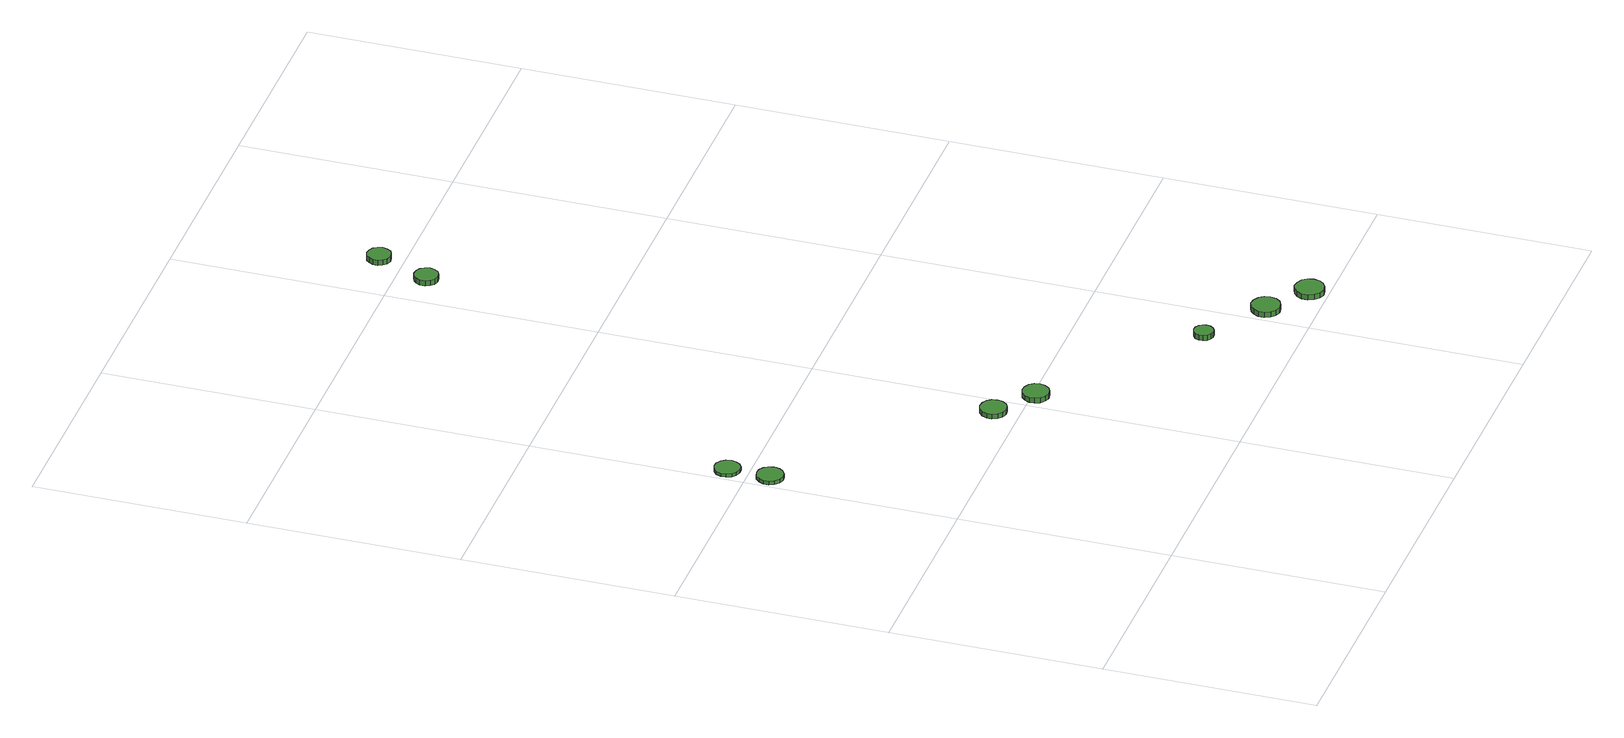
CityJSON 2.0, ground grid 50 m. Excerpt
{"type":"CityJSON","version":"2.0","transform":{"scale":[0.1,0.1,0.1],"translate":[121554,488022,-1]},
"CityObjects":{
"tree1":{"type":"SolitaryVegetationObject","attributes":{"function":"something"},"geometry":[{"type":"MultiSurface","lod":"1","boundaries":[[[0,1,2,3,4,5,6,7,8,9,10,11,12,13,14]],[[15,16,17,18,19,20,21,22,23,24,25,26,27,28,29]],[[0,29,28,1]],[[1,28,27,2]],[[2,27,26,3]],[[3,26,25,4]],[[4,25,24,5]],[[5,24,23,6]],[[6,23,22,7]],[[7,22,21,8]],[[8,21,20,9]],[[9,20,19,10]],[[10,19,18,11]],[[11,18,17,12]],[[12,17,16,13]],[[13,16,15,14]],[[14,15,29,0]]]}]},
"tree2":{"type":"SolitaryVegetationObject","attributes":{"function":"something"},"geometry":[{"type":"MultiSurface","lod":"1","boundaries":[[[30,31,32,33,34,35,36,37,38,39,40,41,42,43,44]],[[45,46,47,48,49,50,51,52,53,54,55,56,57,58,59]],[[30,59,58,31]],[[31,58,57,32]],[[32,57,56,33]],[[33,56,55,34]],[[34,55,54,35]],[[35,54,53,36]],[[36,53,52,37]],[[37,52,51,38]],[[38,51,50,39]],[[39,50,49,40]],[[40,49,48,41]],[[41,48,47,42]],[[42,47,46,43]],[[43,46,45,44]],[[44,45,59,30]]]}]},
"tree3":{"type":"SolitaryVegetationObject","attributes":{"function":"something"},"geometry":[{"type":"MultiSurface","lod":"1","boundaries":[[[60,61,62,63,64,65,66,67,68,69,70,71,72,73,74]],[[75,76,77,78,79,80,81,82,83,84,85,86,87,88,89]],[[60,89,88,61]],[[61,88,87,62]],[[62,87,86,63]],[[63,86,85,64]],[[64,85,84,65]],[[65,84,83,66]],[[66,83,82,67]],[[67,82,81,68]],[[68,81,80,69]],[[69,80,79,70]],[[70,79,78,71]],[[71,78,77,72]],[[72,77,76,73]],[[73,76,75,74]],[[74,75,89,60]]]}]},
"tree4":{"type":"SolitaryVegetationObject","attributes":{"function":"something"},"geometry":[{"type":"MultiSurface","lod":"1","boundaries":[[[90,91,92,93,94,95,96,97,98,99,100,101,102,103,104]],[[105,106,107,108,109,110,111,112,113,114,115,116,117,118,119]],[[90,119,118,91]],[[91,118,117,92]],[[92,117,116,93]],[[93,116,115,94]],[[94,115,114,95]],[[95,114,113,96]],[[96,113,112,97]],[[97,112,111,98]],[[98,111,110,99]],[[99,110,109,100]],[[100,109,108,101]],[[101,108,107,102]],[[102,107,106,103]],[[103,106,105,104]],[[104,105,119,90]]]}]},
"tree5":{"type":"SolitaryVegetationObject","attributes":{"function":"something"},"geometry":[{"type":"MultiSurface","lod":"1","boundaries":[[[120,121,122,123,124,125,126,127,128,129,130,131,132,133,134]],[[135,136,137,138,139,140,141,142,143,144,145,146,147,148,149]],[[120,149,148,121]],[[121,148,147,122]],[[122,147,146,123]],[[123,146,145,124]],[[124,145,144,125]],[[125,144,143,126]],[[126,143,142,127]],[[127,142,141,128]],[[128,141,140,129]],[[129,140,139,130]],[[130,139,138,131]],[[131,138,137,132]],[[132,137,136,133]],[[133,136,135,134]],[[134,135,149,120]]]}]},
"tree6":{"type":"SolitaryVegetationObject","attributes":{"function":"something"},"geometry":[{"type":"MultiSurface","lod":"1","boundaries":[[[150,151,152,153,154,155,156,157,158,159,160,161,162,163,164]],[[165,166,167,168,169,170,171,172,173,174,175,176,177,178,179]],[[150,179,178,151]],[[151,178,177,152]],[[152,177,176,153]],[[153,176,175,154]],[[154,175,174,155]],[[155,174,173,156]],[[156,173,172,157]],[[157,172,171,158]],[[158,171,170,159]],[[159,170,169,160]],[[160,169,168,161]],[[161,168,167,162]],[[162,167,166,163]],[[163,166,165,164]],[[164,165,179,150]]]}]},
"tree7":{"type":"SolitaryVegetationObject","attributes":{"function":"something"},"geometry":[{"type":"MultiSurface","lod":"1","boundaries":[[[180,181,182,183,184,185,186,187,188,189,190,191,192,193,194]],[[195,196,197,198,199,200,201,202,203,204,205,206,207,208,209]],[[180,209,208,181]],[[181,208,207,182]],[[182,207,206,183]],[[183,206,205,184]],[[184,205,204,185]],[[185,204,203,186]],[[186,203,202,187]],[[187,202,201,188]],[[188,201,200,189]],[[189,200,199,190]],[[190,199,198,191]],[[191,198,197,192]],[[192,197,196,193]],[[193,196,195,194]],[[194,195,209,180]]]}]},
"tree8":{"type":"SolitaryVegetationObject","attributes":{"function":"something"},"geometry":[{"type":"MultiSurface","lod":"1","boundaries":[[[210,211,212,213,214,215,216,217,218,219,220,221,222,223,224]],[[225,226,227,228,229,230,231,232,233,234,235,236,237,238,239]],[[210,239,238,211]],[[211,238,237,212]],[[212,237,236,213]],[[213,236,235,214]],[[214,235,234,215]],[[215,234,233,216]],[[216,233,232,217]],[[217,232,231,218]],[[218,231,230,219]],[[219,230,229,220]],[[220,229,228,221]],[[221,228,227,222]],[[222,227,226,223]],[[223,226,225,224]],[[224,225,239,210]]]}]},
"tree9":{"type":"SolitaryVegetationObject","attributes":{"function":"something"},"geometry":[{"type":"MultiSurface","lod":"1","boundaries":[[[240,241,242,243,244,245,246,247,248,249,250,251,252,253,254]],[[255,256,257,258,259,260,261,262,263,264,265,266,267,268,269]],[[240,269,268,241]],[[241,268,267,242]],[[242,267,266,243]],[[243,266,265,244]],[[244,265,264,245]],[[245,264,263,246]],[[246,263,262,247]],[[247,262,261,248]],[[248,261,260,249]],[[249,260,259,250]],[[250,259,258,251]],[[251,258,257,252]],[[252,257,256,253]],[[253,256,255,254]],[[254,255,269,240]]]}]}
},
"vertices":[
[71,950,18],[68,963,18],[61,973,18],[50,980,18],[37,981,18],[24,977,18],[15,968,18],[10,956,18],[10,944,18],[15,932,18],[24,923,18],[37,919,18],[50,920,18],[61,927,18],[68,937,18],[68,937,9],[61,927,9],[50,920,9],[37,919,9],[24,923,9],[15,932,9],[10,944,9],[10,956,9],[15,968,9],[24,977,9],[37,981,9],[50,980,9],[61,973,9],[68,963,9],[71,950,9],
[70,1050,17],[67,1062,17],[60,1072,17],[49,1079,17],[37,1080,17],[25,1076,17],[16,1068,17],[11,1056,17],[11,1044,17],[16,1032,17],[25,1024,17],[37,1020,17],[49,1021,17],[60,1028,17],[67,1038,17],[67,1038,9],[60,1028,9],[49,1021,9],[37,1020,9],[25,1024,9],[16,1032,9],[11,1044,9],[11,1056,9],[16,1068,9],[25,1076,9],[37,1080,9],[49,1079,9],[60,1072,9],[67,1062,9],[70,1050,9],
[481,560,24],[478,573,24],[471,583,24],[460,589,24],[447,591,24],[435,587,24],[425,578,24],[420,566,24],[420,554,24],[425,542,24],[435,533,24],[447,529,24],[460,531,24],[471,537,24],[478,547,24],[478,547,12],[471,537,12],[460,531,12],[447,529,12],[435,533,12],[425,542,12],[420,554,12],[420,566,12],[425,578,12],[435,587,12],[447,591,12],[460,589,12],[471,583,12],[478,573,12],[481,560,12],
[571,490,26],[568,503,26],[561,513,26],[550,519,26],[537,521,26],[525,517,26],[515,508,26],[510,496,26],[510,484,26],[515,472,26],[525,463,26],[537,459,26],[550,461,26],[561,467,26],[568,477,26],[568,477,13],[561,467,13],[550,461,13],[537,459,13],[525,463,13],[515,472,13],[510,484,13],[510,496,13],[515,508,13],[525,517,13],[537,521,13],[550,519,13],[561,513,13],[568,503,13],[571,490,13],
[913,210,30],[911,219,30],[905,227,30],[897,232,30],[888,233,30],[879,230,30],[871,224,30],[868,215,30],[868,205,30],[871,196,30],[879,190,30],[888,187,30],[897,188,30],[905,193,30],[911,201,30],[911,201,17],[905,193,17],[897,188,17],[888,187,17],[879,190,17],[871,196,17],[868,205,17],[868,215,17],[871,224,17],[879,230,17],[888,233,17],[897,232,17],[905,227,17],[911,219,17],[913,210,17],
[1064,110,33],[1061,124,33],[1053,135,33],[1040,142,33],[1026,144,33],[1013,139,33],[1003,130,33],[997,117,33],[997,103,33],[1003,90,33],[1013,81,33],[1026,76,33],[1040,78,33],[1053,85,33],[1061,96,33],[1061,96,20],[1053,85,20],[1040,78,20],[1026,76,20],[1013,81,20],[1003,90,20],[997,103,20],[997,117,20],[1003,130,20],[1013,139,20],[1026,144,20],[1040,142,20],[1053,135,20],[1061,124,20],[1064,110,20],
[1164,40,33],[1161,54,33],[1153,65,33],[1140,72,33],[1126,74,33],[1113,69,33],[1103,60,33],[1097,47,33],[1097,33,33],[1103,20,33],[1113,11,33],[1126,6,33],[1140,8,33],[1153,15,33],[1161,26,33],[1161,26,20],[1153,15,20],[1140,8,20],[1126,6,20],[1113,11,20],[1103,20,20],[1097,33,20],[1097,47,20],[1103,60,20],[1113,69,20],[1126,74,20],[1140,72,20],[1153,65,20],[1161,54,20],[1164,40,20],
[618,1930,26],[615,1941,26],[609,1951,26],[599,1956,26],[587,1958,26],[576,1954,26],[568,1946,26],[563,1936,26],[563,1924,26],[568,1914,26],[576,1906,26],[587,1902,26],[599,1904,26],[609,1909,26],[615,1919,26],[615,1919,13],[609,1909,13],[599,1904,13],[587,1902,13],[576,1906,13],[568,1914,13],[563,1924,13],[563,1936,13],[568,1946,13],[576,1954,13],[587,1958,13],[599,1956,13],[609,1951,13],[615,1941,13],[618,1930,13],
[648,2050,39],[645,2061,39],[639,2071,39],[629,2076,39],[617,2078,39],[606,2074,39],[598,2066,39],[593,2056,39],[593,2044,39],[598,2034,39],[606,2026,39],[617,2022,39],[629,2024,39],[639,2029,39],[645,2039,39],[645,2039,26],[639,2029,26],[629,2024,26],[617,2022,26],[606,2026,26],[598,2034,26],[593,2044,26],[593,2056,26],[598,2066,26],[606,2074,26],[617,2078,26],[629,2076,26],[639,2071,26],[645,2061,26],[648,2050,26]
]}
